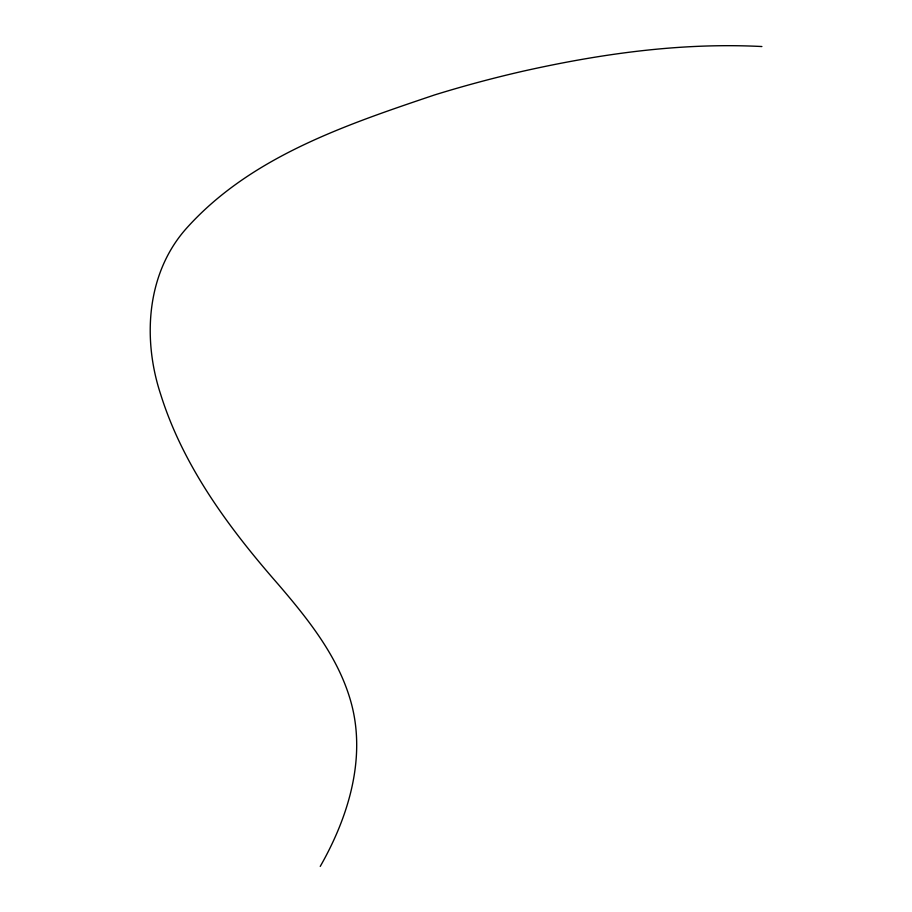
<?xml version="1.0" encoding="UTF-8"?>
<svg xmlns="http://www.w3.org/2000/svg" width="912" height="912" viewBox="0 0 912 912"><rect width="100%" height="100%" fill="white"/><g stroke="black" fill="none" stroke-linecap="round" stroke-linejoin="round"><path stroke-width="1.37" d="M320.237 866.4C348.521 816.867 366.932 757.063 350.516 700.462C337.611 655.933 308.028 619.111 278.365 584.489C229.151 528.299 183.221 466.442 160.66 394.337C142.568 339.572 146.251 274.284 185.569 229.334C249.763 156.944 345.659 124.967 434.682 94.905A1220.701 1220.701 0 0 1 523.078 71.182C601.293 53.671 681.595 42.408 761.896 46.535"/></g></svg>
